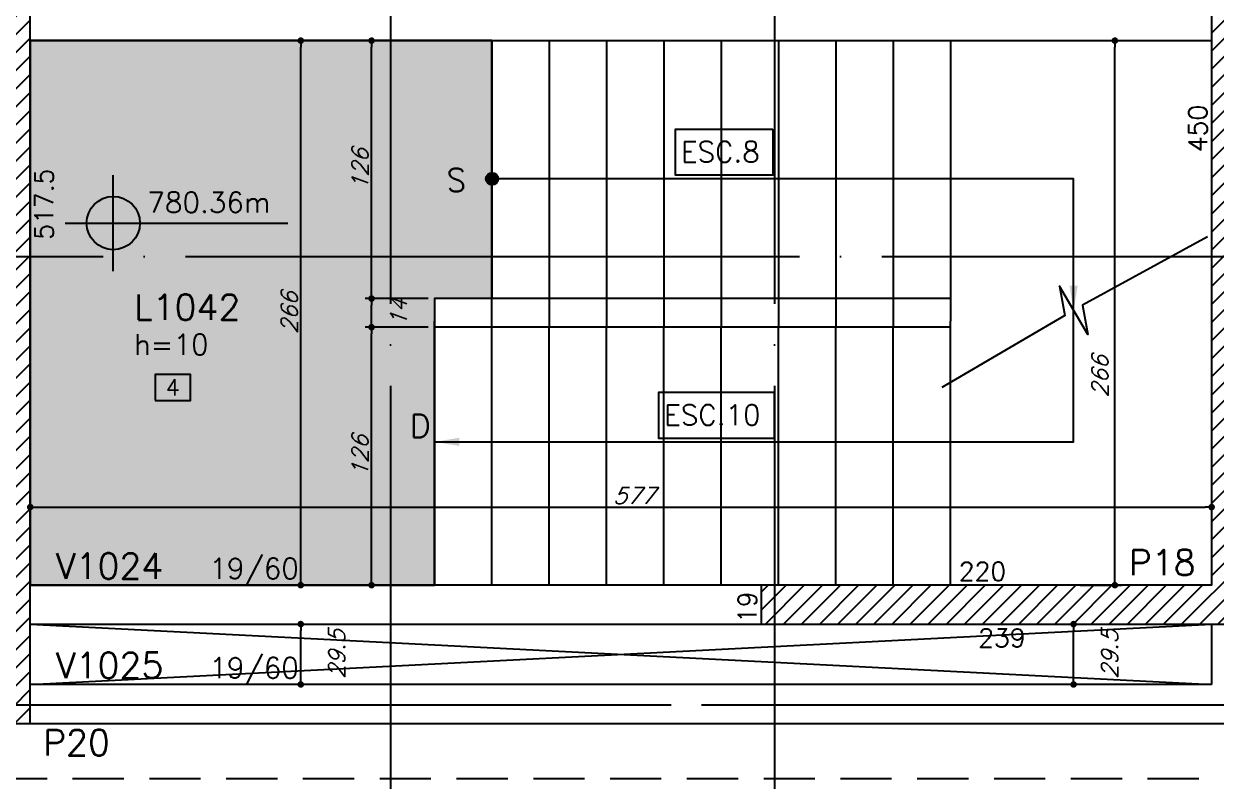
# Model space of a CAD drawing. Extents: x -4723 to 4922, y -2048 to 2452.
# Drawn here: x 16 to 598, y -52 to 318 of the extents above; entities that cross this region are included whole.
import ezdxf
from ezdxf.enums import TextEntityAlignment as Align

# ---------------------------------------------------------------- set-up
doc = ezdxf.new("R2010")
doc.units = 0
doc.header["$LTSCALE"] = 50
doc.header["$MEASUREMENT"] = 0
doc.linetypes.add('DASHED', pattern=[0.75, 0.5, -0.25])
doc.linetypes.add('EIXO', pattern=[6.8, 6, -0.4, 0, -0.4])
doc.layers.get('0').update_dxf_attribs({"linetype": 'CONTINUOUS'})
doc.layers.get('DEFPOINTS').update_dxf_attribs({"linetype": 'CONTINUOUS'})
for name, color, linetype in [('F-AUX', 2, 'CONTINUOUS'), ('F-AUX-RED', 1, 'CONTINUOUS'), ('F-COTAS', 106, 'CONTINUOUS'), ('F-COTAS-FUROS', 50, 'CONTINUOUS'), ('F-EIXO', 12, 'EIXO'), ('F-ESCADAS', 2, 'CONTINUOUS'), ('F-LAJES', 3, 'CONTINUOUS'), ('F-LAJES-DIM', 2, 'CONTINUOUS'), ('F-LAJES-NOME', 4, 'CONTINUOUS'), ('F-NÍVEL-PLANTA', 2, 'CONTINUOUS'), ('F-PILARES-DIM', 172, 'CONTINUOUS'), ('F-PILARES-HACH', 174, 'CONTINUOUS'), ('F-PILARES-NOME', 170, 'CONTINUOUS'), ('F-PILARES-S', 170, 'CONTINUOUS'), ('F-TEXTO', 6, 'CONTINUOUS'), ('F-TEXTO ESCADA', 2, 'CONTINUOUS'), ('F-TEXTO-YELLOW', 2, 'CONTINUOUS'), ('F-VIGAS', 3, 'CONTINUOUS'), ('F-VIGAS-DIM', 2, 'CONTINUOUS'), ('F-VIGAS-NOME', 4, 'CONTINUOUS'), ('F-VÃO', 1, 'CONTINUOUS')]:
    doc.layers.add(name, color=color, linetype=linetype)
doc.layers.add('F-DESNIVEL-3', color=7, linetype='CONTINUOUS', true_color=0xd5c7ff)
doc.styles.add('5385-ARQ-PB-BAS-PLA-TER-TORRE-A-106-TXT$0$R60-75', font='simplex.shx', dxfattribs={"height": 0.1125})
doc.styles.add('CP-TEXT-INCL', font='simplex.shx', dxfattribs={"oblique": 20})
doc.styles.add('MCP', font='simplex.shx')
doc.styles.add('ROMANS', font='simplex.shx')
doc.dimstyles.new('CP-COTAS-50', dxfattribs={"dimscale": 0.64, "dimtxt": 12.5, "dimasz": 5, "dimexe": 5, "dimexo": 5, "dimgap": 2.5, "dimtad": 1, "dimdec": 1, "dimdsep": 46, "dimtxsty": 'CP-TEXT-INCL', "dimblk1": 'DOT', "dimblk2": 'DOT', "dimsah": 1, "dimcen": 9, "dimclrd": 256, "dimclre": 256, "dimclrt": 256, "dimadec": 0, "dimazin": 0, "dimtfac": 1, "dimtdec": 1, "dimtmove": 2, "dimatfit": 3, "dimldrblk": 'DOT', "dimfxl": 0, "dimtolj": 1, "dimarcsym": 0})

# ---------------------------------------------------------------- blocks, each defined once
blk = doc.blocks.new('*U57')
at = {"layer": 'F-EIXO'}
blk.add_line((0, 0), (0, -2655), dxfattribs=at)
at = {"layer": 'F-TEXTO', "style": 'ROMANS'}
blk.add_attdef('EIXO', text='', height=17.5, rotation=360, dxfattribs=at).set_placement((0, 28.21), align=Align.MIDDLE_CENTER)
blk = doc.blocks.new('*U31')
at = {"layer": 'F-EIXO'}
blk.add_line((0, 0), (0, -2655), dxfattribs=at)
at = {"layer": 'F-TEXTO', "style": 'ROMANS'}
blk.add_attdef('EIXO', text='', height=17.5, rotation=360, dxfattribs=at).set_placement((0, 28.21), align=Align.MIDDLE_CENTER)
blk = doc.blocks.new('*U34')
at = {"layer": 'F-EIXO'}
blk.add_line((0, 0), (7285, 0), dxfattribs=at)
at = {"layer": 'F-TEXTO', "style": 'ROMANS'}
blk.add_attdef('EIXO', text='', height=17.5, dxfattribs=at).set_placement((-28.2072, 0), align=Align.MIDDLE_CENTER)
blk = doc.blocks.new('*U27')
at = {"layer": 'F-EIXO'}
blk.add_line((0, 0), (7285, 0), dxfattribs=at)
at = {"layer": 'F-TEXTO', "style": 'ROMANS'}
blk.add_attdef('EIXO', text='', height=17.5, dxfattribs=at).set_placement((-28.2072, 0), align=Align.MIDDLE_CENTER)
blk = doc.blocks.new('*U38')
at = {"layer": 'F-EIXO'}
blk.add_line((0, 0), (7197, 0), dxfattribs=at)
at = {"layer": 'F-TEXTO', "style": 'ROMANS'}
blk.add_attdef('EIXO', text='', height=17.5, dxfattribs=at).set_placement((-28.2072, 0), align=Align.MIDDLE_CENTER)
blk = doc.blocks.new('_DOT')
at = {"color": 0, "linetype": 'ByBlock'}
blk.add_line((-0.5, 0), (-1, 0), dxfattribs=at)
at = {"color": 0, "linetype": 'ByBlock', "const_width": 0.5}
blk.add_lwpolyline([(-0.25, 0, 1), (0.25, 0, 1)], format="xyb", close=True, dxfattribs=at)
blk = doc.blocks.new('*D168')
at = {"layer": 'DEFPOINTS', "color": 0, "linetype": 'Continuous', "transparency": 16777216}
for p in [(151.14, 24.5), (151.14, 24.5), (151.14, -5)]:
    blk.add_point(p, dxfattribs=at)
at = {"layer": 'F-COTAS', "linetype": 'Continuous', "lineweight": -2, "transparency": 16777216}
blk.add_line((151.14, -1.8), (151.14, 21.3), dxfattribs=at)
at = {"layer": 'F-COTAS', "linetype": 'Continuous', "lineweight": -2, "transparency": 16777216, "xscale": 3.2, "yscale": 3.2, "zscale": 3.2}
for p, rotation in [((151.14, 24.5), 90), ((151.14, -5), 270)]:
    blk.add_blockref('_DOT', p, dxfattribs=dict(at, rotation=rotation))
at = {"layer": 'F-COTAS', "linetype": 'Continuous', "transparency": 16777216, "insert": (168.74, 9.75), "char_height": 8, "attachment_point": 5, "rotation": 90, "style": 'CP-TEXT-INCL'}
blk.add_mtext('\\A1;29.5', dxfattribs=at)
blk = doc.blocks.new('*D169')
at = {"layer": 'DEFPOINTS', "color": 0, "linetype": 'Continuous', "transparency": 16777216}
for p in [(151.14, 309.5), (151.14, 309.5), (151.14, 43.5)]:
    blk.add_point(p, dxfattribs=at)
at = {"layer": 'F-COTAS', "linetype": 'Continuous', "lineweight": -2, "transparency": 16777216}
blk.add_line((151.14, 46.7), (151.14, 306.3), dxfattribs=at)
at = {"layer": 'F-COTAS', "linetype": 'Continuous', "lineweight": -2, "transparency": 16777216, "xscale": 3.2, "yscale": 3.2, "zscale": 3.2}
for p, rotation in [((151.14, 309.5), 90), ((151.14, 43.5), 270)]:
    blk.add_blockref('_DOT', p, dxfattribs=dict(at, rotation=rotation))
at = {"layer": 'F-COTAS', "linetype": 'Continuous', "transparency": 16777216, "insert": (145.54, 176.5), "char_height": 8, "attachment_point": 5, "rotation": 90, "style": 'CP-TEXT-INCL'}
blk.add_mtext('\\A1;266', dxfattribs=at)
blk = doc.blocks.new('*D173')
at = {"layer": 'DEFPOINTS', "color": 0, "linetype": 'Continuous', "transparency": 16777216}
for p in [(528.57, 24.5), (528.57, 24.5), (528.57, -5)]:
    blk.add_point(p, dxfattribs=at)
at = {"layer": 'F-COTAS', "linetype": 'Continuous', "lineweight": -2, "transparency": 16777216}
blk.add_line((528.57, -1.8), (528.57, 21.3), dxfattribs=at)
at = {"layer": 'F-COTAS', "linetype": 'Continuous', "lineweight": -2, "transparency": 16777216, "xscale": 3.2, "yscale": 3.2, "zscale": 3.2}
for p, rotation in [((528.57, 24.5), 90), ((528.57, -5), 270)]:
    blk.add_blockref('_DOT', p, dxfattribs=dict(at, rotation=rotation))
at = {"layer": 'F-COTAS', "linetype": 'Continuous', "transparency": 16777216, "insert": (546.17, 9.75), "char_height": 8, "attachment_point": 5, "rotation": 90, "style": 'CP-TEXT-INCL'}
blk.add_mtext('\\A1;29.5', dxfattribs=at)
blk = doc.blocks.new('*D174')
at = {"layer": 'DEFPOINTS', "color": 0, "linetype": 'Continuous', "transparency": 16777216}
for p in [(548.74, 309.5), (548.74, 309.5), (528.57, 43.5)]:
    blk.add_point(p, dxfattribs=at)
at = {"layer": 'F-COTAS', "linetype": 'Continuous', "lineweight": -2, "transparency": 16777216}
for p, q in [((548.74, 46.7), (548.74, 306.3)), ((531.77, 43.5), (551.94, 43.5))]:
    blk.add_line(p, q, dxfattribs=at)
at = {"layer": 'F-COTAS', "linetype": 'Continuous', "lineweight": -2, "transparency": 16777216, "xscale": 3.2, "yscale": 3.2, "zscale": 3.2}
for p, rotation in [((548.74, 309.5), 90), ((548.74, 43.5), 270)]:
    blk.add_blockref('_DOT', p, dxfattribs=dict(at, rotation=rotation))
at = {"layer": 'F-COTAS', "linetype": 'Continuous', "transparency": 16777216, "insert": (541.44, 145.46), "char_height": 8, "attachment_point": 5, "rotation": 90, "style": 'CP-TEXT-INCL'}
blk.add_mtext('\\A1;266', dxfattribs=at)
blk = doc.blocks.new('A$C6E6A1DE8')
at = {"layer": 'F-AUX'}
h = blk.add_hatch(color=1, dxfattribs=at)
edge = h.paths.add_edge_path()
edge.add_arc((-351.4, 198.5), 3, 0, 360)
at = {"layer": 'F-AUX', "color": 1}
for points in [[(-379.4, 70), (-67.4, 70), (-67.4, 198.5), (-351.4, 198.5)], [(-2.06, 170.14), (-63.09, 136.78), (-60.46, 122.4), (-74.34, 146.1), (-71.71, 131.72), (-131.74, 96.58)]]:
    blk.add_lwpolyline(points, dxfattribs=at)
blk.add_circle((-351.4, 198.5), 3, dxfattribs=at)
for points in [[(-69.4, 146.25), (-67.4, 134.25), (-65.4, 146.25)], [(-367.4, 68), (-379.4, 70), (-367.4, 72)]]:
    blk.add_solid(points, dxfattribs=at)
at = {"layer": 'F-DESNIVEL-3'}
for points in [[(-351.5, 140), (-351.5, 266), (-577, 266), (-577, 0), (-379.5, 0)], [(-379.5, 0), (-379.5, 129)]]:
    blk.add_lwpolyline(points, dxfattribs=at)
at = {"layer": 'F-ESCADAS', "linetype": 'Continuous'}
blk.add_line((-379.5, 140), (-379.5, 126), dxfattribs=at)
for points in [[(-323.5, 266), (-323.5, 126)], [(-295.5, 266), (-295.5, 126)], [(-267.5, 266), (-267.5, 126)], [(-239.5, 266), (-239.5, 126)], [(-211.5, 266), (-211.5, 126)], [(-183.5, 266), (-183.5, 126)], [(-155.5, 266), (-155.5, 126)], [(-127.5, 266), (-127.5, 129)], [(-127.5, 140), (-379.5, 140)], [(-351.5, 0), (-351.5, 140)], [(-127.5, 0), (-127.5, 129)], [(-127.5, 126), (-379.5, 126)], [(-323.5, 0), (-323.5, 126)], [(-295.5, 0), (-295.5, 126)], [(-267.5, 0), (-267.5, 126)], [(-239.5, 0), (-239.5, 126)], [(-211.5, 0), (-211.5, 126)], [(-183.5, 0), (-183.5, 126)], [(-155.5, 0), (-155.5, 126)]]:
    blk.add_lwpolyline(points, dxfattribs=at)
at = {"layer": 'F-TEXTO ESCADA', "color": 1}
for points in [[(-214.24, 222.8), (-214.24, 200.22), (-261.81, 200.22), (-261.81, 222.8)], [(-213.66, 94.3), (-213.66, 71.72), (-270, 71.72), (-270, 94.3)]]:
    blk.add_lwpolyline(points, close=True, dxfattribs=at)
at = {"layer": 'F-TEXTO ESCADA', "style": 'ROMANS'}
for s, p in [('ESC.8', (-259.23, 206.66)), ('ESC.10', (-267.41, 78.16))]:
    blk.add_text(s, height=10, dxfattribs=at).set_placement(p)
at = {"layer": 'F-TEXTO-YELLOW', "char_height": 11.25, "width": 61.3796, "style": '5385-ARQ-PB-BAS-PLA-TER-TORRE-A-106-TXT$0$R60-75'}
for s, insert, attachment_point in [('S', (-373.72, 203.53), 1), ('D', (-381.4, 83.45), 3)]:
    blk.add_mtext(s, dxfattribs=dict(at, insert=insert, attachment_point=attachment_point))
blk = doc.blocks.new('A$C0A87331B')
at = {"layer": 'F-DESNIVEL-3'}
h = blk.add_hatch(color=256, dxfattribs=at)
h.dxf.hatch_style = 1
h.paths.add_polyline_path([(-379.5, 0), (-379.5, 140), (-351.5, 140), (-351.5, 266), (-577, 266), (-577, 0)])
blk = doc.blocks.new('*D562')
at = {"layer": 'DEFPOINTS', "color": 0, "linetype": 'Continuous', "transparency": 16777216}
for p in [(185.71, 169.5), (216.5, 169.5), (216.5, 43.5)]:
    blk.add_point(p, dxfattribs=at)
at = {"layer": 'F-COTAS', "linetype": 'Continuous', "lineweight": -2, "transparency": 16777216}
for p, q in [((213.3, 169.5), (182.51, 169.5)), ((185.71, 46.7), (185.71, 166.3)), ((213.3, 43.5), (182.51, 43.5))]:
    blk.add_line(p, q, dxfattribs=at)
at = {"layer": 'F-COTAS', "linetype": 'Continuous', "lineweight": -2, "transparency": 16777216, "xscale": 3.2, "yscale": 3.2, "zscale": 3.2}
for p, rotation in [((185.71, 169.5), 90), ((185.71, 43.5), 270)]:
    blk.add_blockref('_DOT', p, dxfattribs=dict(at, rotation=rotation))
at = {"layer": 'F-COTAS', "linetype": 'Continuous', "transparency": 16777216, "insert": (180.11, 106.5), "char_height": 8, "attachment_point": 5, "rotation": 90, "style": 'CP-TEXT-INCL'}
blk.add_mtext('\\A1;126', dxfattribs=at)
blk = doc.blocks.new('*D563')
at = {"layer": 'DEFPOINTS', "color": 0, "linetype": 'Continuous', "transparency": 16777216}
for p in [(185.71, 183.5), (216.5, 183.5), (216.5, 169.5)]:
    blk.add_point(p, dxfattribs=at)
at = {"layer": 'F-COTAS', "linetype": 'Continuous', "lineweight": -2, "transparency": 16777216}
for p, q in [((213.3, 183.5), (182.51, 183.5)), ((185.71, 172.7), (185.71, 180.3)), ((213.3, 169.5), (182.51, 169.5))]:
    blk.add_line(p, q, dxfattribs=at)
at = {"layer": 'F-COTAS', "linetype": 'Continuous', "lineweight": -2, "transparency": 16777216, "xscale": 3.2, "yscale": 3.2, "zscale": 3.2}
for p, rotation in [((185.71, 183.5), 90), ((185.71, 169.5), 270)]:
    blk.add_blockref('_DOT', p, dxfattribs=dict(at, rotation=rotation))
at = {"layer": 'F-COTAS', "linetype": 'Continuous', "transparency": 16777216, "insert": (198.94, 176.5), "char_height": 8, "attachment_point": 5, "rotation": 90, "style": 'CP-TEXT-INCL'}
blk.add_mtext('\\A1;14', dxfattribs=at)
blk = doc.blocks.new('*D564')
at = {"layer": 'DEFPOINTS', "color": 0, "linetype": 'Continuous', "transparency": 16777216}
for p in [(185.71, 309.5), (244.5, 309.5), (216.5, 183.5)]:
    blk.add_point(p, dxfattribs=at)
at = {"layer": 'F-COTAS', "linetype": 'Continuous', "lineweight": -2, "transparency": 16777216}
for p, q in [((241.3, 309.5), (182.51, 309.5)), ((185.71, 186.7), (185.71, 306.3)), ((213.3, 183.5), (182.51, 183.5))]:
    blk.add_line(p, q, dxfattribs=at)
at = {"layer": 'F-COTAS', "linetype": 'Continuous', "lineweight": -2, "transparency": 16777216, "xscale": 3.2, "yscale": 3.2, "zscale": 3.2}
for p, rotation in [((185.71, 309.5), 90), ((185.71, 183.5), 270)]:
    blk.add_blockref('_DOT', p, dxfattribs=dict(at, rotation=rotation))
at = {"layer": 'F-COTAS', "linetype": 'Continuous', "transparency": 16777216, "insert": (180.11, 246.5), "char_height": 8, "attachment_point": 5, "rotation": 90, "style": 'CP-TEXT-INCL'}
blk.add_mtext('\\A1;126', dxfattribs=at)
blk = doc.blocks.new('*D565')
at = {"layer": 'DEFPOINTS', "color": 0, "linetype": 'Continuous', "transparency": 16777216}
for p in [(19, 81.64), (596, 81.64), (596, 81.64)]:
    blk.add_point(p, dxfattribs=at)
at = {"layer": 'F-COTAS', "linetype": 'Continuous', "lineweight": -2, "transparency": 16777216}
blk.add_line((22.2, 81.64), (592.8, 81.64), dxfattribs=at)
at = {"layer": 'F-COTAS', "linetype": 'Continuous', "lineweight": -2, "transparency": 16777216, "xscale": 3.2, "yscale": 3.2, "zscale": 3.2, "rotation": 180}
blk.add_blockref('_DOT', (19, 81.64), dxfattribs=at)
at = {"layer": 'F-COTAS', "linetype": 'Continuous', "lineweight": -2, "transparency": 16777216, "xscale": 3.2, "yscale": 3.2, "zscale": 3.2}
blk.add_blockref('_DOT', (596, 81.64), dxfattribs=at)
at = {"layer": 'F-COTAS', "linetype": 'Continuous', "transparency": 16777216, "insert": (313.86, 87.24), "char_height": 8, "attachment_point": 5, "style": 'CP-TEXT-INCL'}
blk.add_mtext('\\A1;577', dxfattribs=at)
blk = doc.blocks.new('Nível - Planta')
at = {"layer": 'F-NÍVEL-PLANTA'}
h = blk.add_hatch(color=71, dxfattribs=at)
h.paths.add_polyline_path([(0, 0), (0, 0.26, 0.414214), (-0.26, 0)])
h.paths.add_polyline_path([(0.26, 0), (0, 0), (0, -0.26, 0.414214)])
for p, q in [((0, -0.469), (0, 0.469)), ((-0.469, 0), (1.704, 0))]:
    blk.add_line(p, q, dxfattribs=at)
blk.add_circle((0, 0), 0.26, dxfattribs=at)
at = {"layer": 'F-TEXTO', "color": 3, "style": 'MCP'}
blk.add_attdef('NÍVEL', (0.333, 0.102), '', height=0.2, dxfattribs=at)
blk = doc.blocks.new('*U566')
at = {"layer": 'F-LAJES-DIM', "color": 1}
blk.add_lwpolyline([(0, 0), (21.39, 0), (21.39, 16), (0, 16)], close=True, dxfattribs=at)
at = {"layer": 'F-LAJES-DIM', "style": 'MCP'}
blk.add_attdef('DIM', text='', height=10, dxfattribs=at).set_placement((10.7, 8), align=Align.MIDDLE_CENTER)

msp = doc.modelspace()

# ---------------------------------------------------------------- hatches: boundary and pattern name
at = {"layer": 'F-PILARES-HACH', "linetype": 'Continuous'}
h = msp.add_hatch(dxfattribs=at)
h.set_pattern_fill('ANSI31', color=256, scale=50, style=0)
h.paths.add_polyline_path([(19, -24), (19, 493.5), (0, 493.5), (0, 0), (-219, 0), (-219, -24)], flags=16)
h = msp.add_hatch(dxfattribs=at)
h.set_pattern_fill('ANSI31', color=256, scale=50, style=0)
h.paths.add_polyline_path([(615, 24.5), (615, 493.5), (596, 493.5), (596, 43.5), (376, 43.5), (376, 24.5)], flags=16)

# ---------------------------------------------------------------- linework, layer by layer
at = {"layer": 'F-AUX-RED', "color": 4, "linetype": 'DASHED'}
msp.add_lwpolyline([(1.03833, 377.17591), (627.22401, 377.17591, -0.414213562), (677.22401, 327.17591), (677.22401, -1.11274, -0.414213562), (627.22401, -51.11274), (1.03833, -51.11274, -0.414213562), (-48.96167, -1.11274), (-48.96167, 327.17591, -0.414213562)], format="xyb", close=True, dxfattribs=at)
at = {"layer": 'F-EIXO'}
msp.add_line((-3709.08918, -15), (3550.57229, -15), dxfattribs=at)
at = {"layer": 'F-LAJES', "linetype": 'Continuous'}
msp.add_lwpolyline([(244.5, 309.5), (244.5, 183.5), (216.5, 183.5), (216.5, 43.5), (19, 43.5), (19, 309.5), (244.5, 309.5)], dxfattribs=at)
at = {"layer": 'F-PILARES-S', "linetype": 'Continuous'}
for points in [[(19, -24), (19, 493.5), (0, 493.5), (0, 0), (-219, 0), (-219, -24), (19, -24)], [(615, 24.5), (615, 493.5), (596, 493.5), (596, 43.5), (376, 43.5), (376, 24.5), (615, 24.5)]]:
    msp.add_lwpolyline(points, dxfattribs=at)
at = {"layer": 'F-VIGAS'}
for points in [[(19, 309.5), (267.5, 309.5)], [(267.5, 309.5), (445.5, 309.5)], [(445.5, 309.5), (596, 309.5)], [(376, 43.5), (19, 43.5)], [(19, 24.5), (376, 24.5)], [(596, 24.5), (596, -5)], [(596, -5), (19, -5)], [(19, -24), (615, -24)]]:
    msp.add_lwpolyline(points, dxfattribs=at)
at = {"layer": 'F-VÃO'}
for p, q in [((19, -5), (596, 24.5)), ((19, 24.5), (596, -5))]:
    msp.add_line(p, q, dxfattribs=at)

# ---------------------------------------------------------------- block references
at = {"layer": 'F-COTAS-FUROS', "linetype": 'Continuous'}
for name in ['A$C6E6A1DE8', 'A$C0A87331B']:
    msp.add_blockref(name, (596, 43.5), dxfattribs=at)
at = {"layer": 'F-EIXO', "linetype": 'Continuous'}
for name, p in [('*U57', (195, 1841.3568)), ('*U31', (382.5, 1841.3568)), ('*U38', (-3646.3202, 204)), ('*U34', (-3734.2742, -15)), ('*U27', (-3734.2742, -15))]:
    msp.add_blockref(name, p, dxfattribs=at)
at = {"layer": 'F-LAJES-DIM', "linetype": 'Continuous', "xscale": 0.8, "yscale": 0.8, "zscale": 0.8}
msp.add_blockref('*U566', (80.10664, 133.68545), dxfattribs=at).add_auto_attribs({'DIM': '4'})
at = {"layer": 'F-NÍVEL-PLANTA', "linetype": 'Continuous', "xscale": 50, "yscale": 50, "zscale": 50}
msp.add_blockref('Nível - Planta', (59.56779, 220.38252), dxfattribs=at).add_auto_attribs({'NÍVEL': '780.36m'})

# ---------------------------------------------------------------- texts
at = {"layer": 'F-LAJES-DIM', "linetype": 'Continuous', "style": 'MCP'}
msp.add_text('h=10', height=10, dxfattribs=at).set_placement((69.69795, 156.05249))
at = {"layer": 'F-LAJES-NOME', "linetype": 'Continuous', "style": 'MCP'}
msp.add_text('L1042', height=12.5, dxfattribs=at).set_placement((69.69795, 173.05249))
at = {"layer": 'F-PILARES-DIM', "linetype": 'Continuous', "style": 'MCP'}
for s, p in [('450', (593.75, 255)), ('517.5', (30.25, 212.25)), ('19', (373.75, 25))]:
    msp.add_text(s, height=9, rotation=90, dxfattribs=at).set_placement(p)
for s, p in [('220', (472.5, 45.75)), ('239', (482, 13.25))]:
    msp.add_text(s, height=9, dxfattribs=at).set_placement(p)
at = {"layer": 'F-PILARES-NOME', "linetype": 'Continuous', "style": 'MCP'}
for s, p in [('P18', (555.46998, 48.32426)), ('P20', (25.25, -39.625))]:
    msp.add_text(s, height=12.5, dxfattribs=at).set_placement(p)
at = {"layer": 'F-VIGAS-DIM', "linetype": 'Continuous', "style": 'MCP'}
for p in [(106.5, 46.625), (106.5, -1.875)]:
    msp.add_text('19/60', height=10, dxfattribs=at).set_placement(p)
at = {"layer": 'F-VIGAS-NOME', "linetype": 'Continuous', "style": 'MCP'}
for s, p in [('V1024', (31.5, 46.625)), ('V1025', (31.5, -1.875))]:
    msp.add_text(s, height=12.5, dxfattribs=at).set_placement(p)

# ---------------------------------------------------------------- dimensions: what is measured, and where the dimension line sits
at = {"layer": 'F-COTAS', "linetype": 'Continuous'}
for base, p1, p2, angle, picture, middle in [((151.13532, 309.5), (151.13532, 43.5), (151.13532, 309.5), 270, '*D169', (145.53532, 176.5)), ((185.71385, 309.5), (216.5, 183.5), (244.5, 309.5), 90, '*D564', (180.11385, 246.5)), ((185.71385, 169.5), (216.5, 43.5), (216.5, 169.5), 90, '*D562', (180.11385, 106.5)), ((151.13532, 24.5), (151.13532, -5), (151.13532, 24.5), 270, '*D168', (168.73532, 9.75)), ((528.56716, 24.5), (528.56716, -5), (528.56716, 24.5), 270, '*D173', (546.16716, 9.75))]:
    dim = msp.add_linear_dim(base=base, p1=p1, p2=p2, angle=angle, dimstyle='CP-COTAS-50', dxfattribs=at)
    dim.commit()
    dim.dimension.update_dxf_attribs({"geometry": picture, "text_midpoint": middle})
for base, p1, p2, angle, picture, middle in [((548.74296, 309.5), (528.56716, 43.5), (548.74296, 309.5), 270, '*D174', (541.44025, 145.46382)), ((185.71385, 183.5), (216.5, 169.5), (216.5, 183.5), 90, '*D563', (198.93987, 176.5))]:
    dim = msp.add_linear_dim(base=base, p1=p1, p2=p2, angle=angle, dimstyle='CP-COTAS-50', dxfattribs=at)
    dim.commit()
    dim.dimension.update_dxf_attribs({"geometry": picture, "text_midpoint": middle, "dimtype": 160})
dim = msp.add_linear_dim(base=(596, 81.63825), p1=(19, 81.63825), p2=(596, 81.63825), dimstyle='CP-COTAS-50', dxfattribs=at)
dim.commit()
dim.dimension.update_dxf_attribs({"geometry": '*D565', "text_midpoint": (313.86229, 87.23825), "dimtype": 160})

doc.saveas('drawing.dxf')
